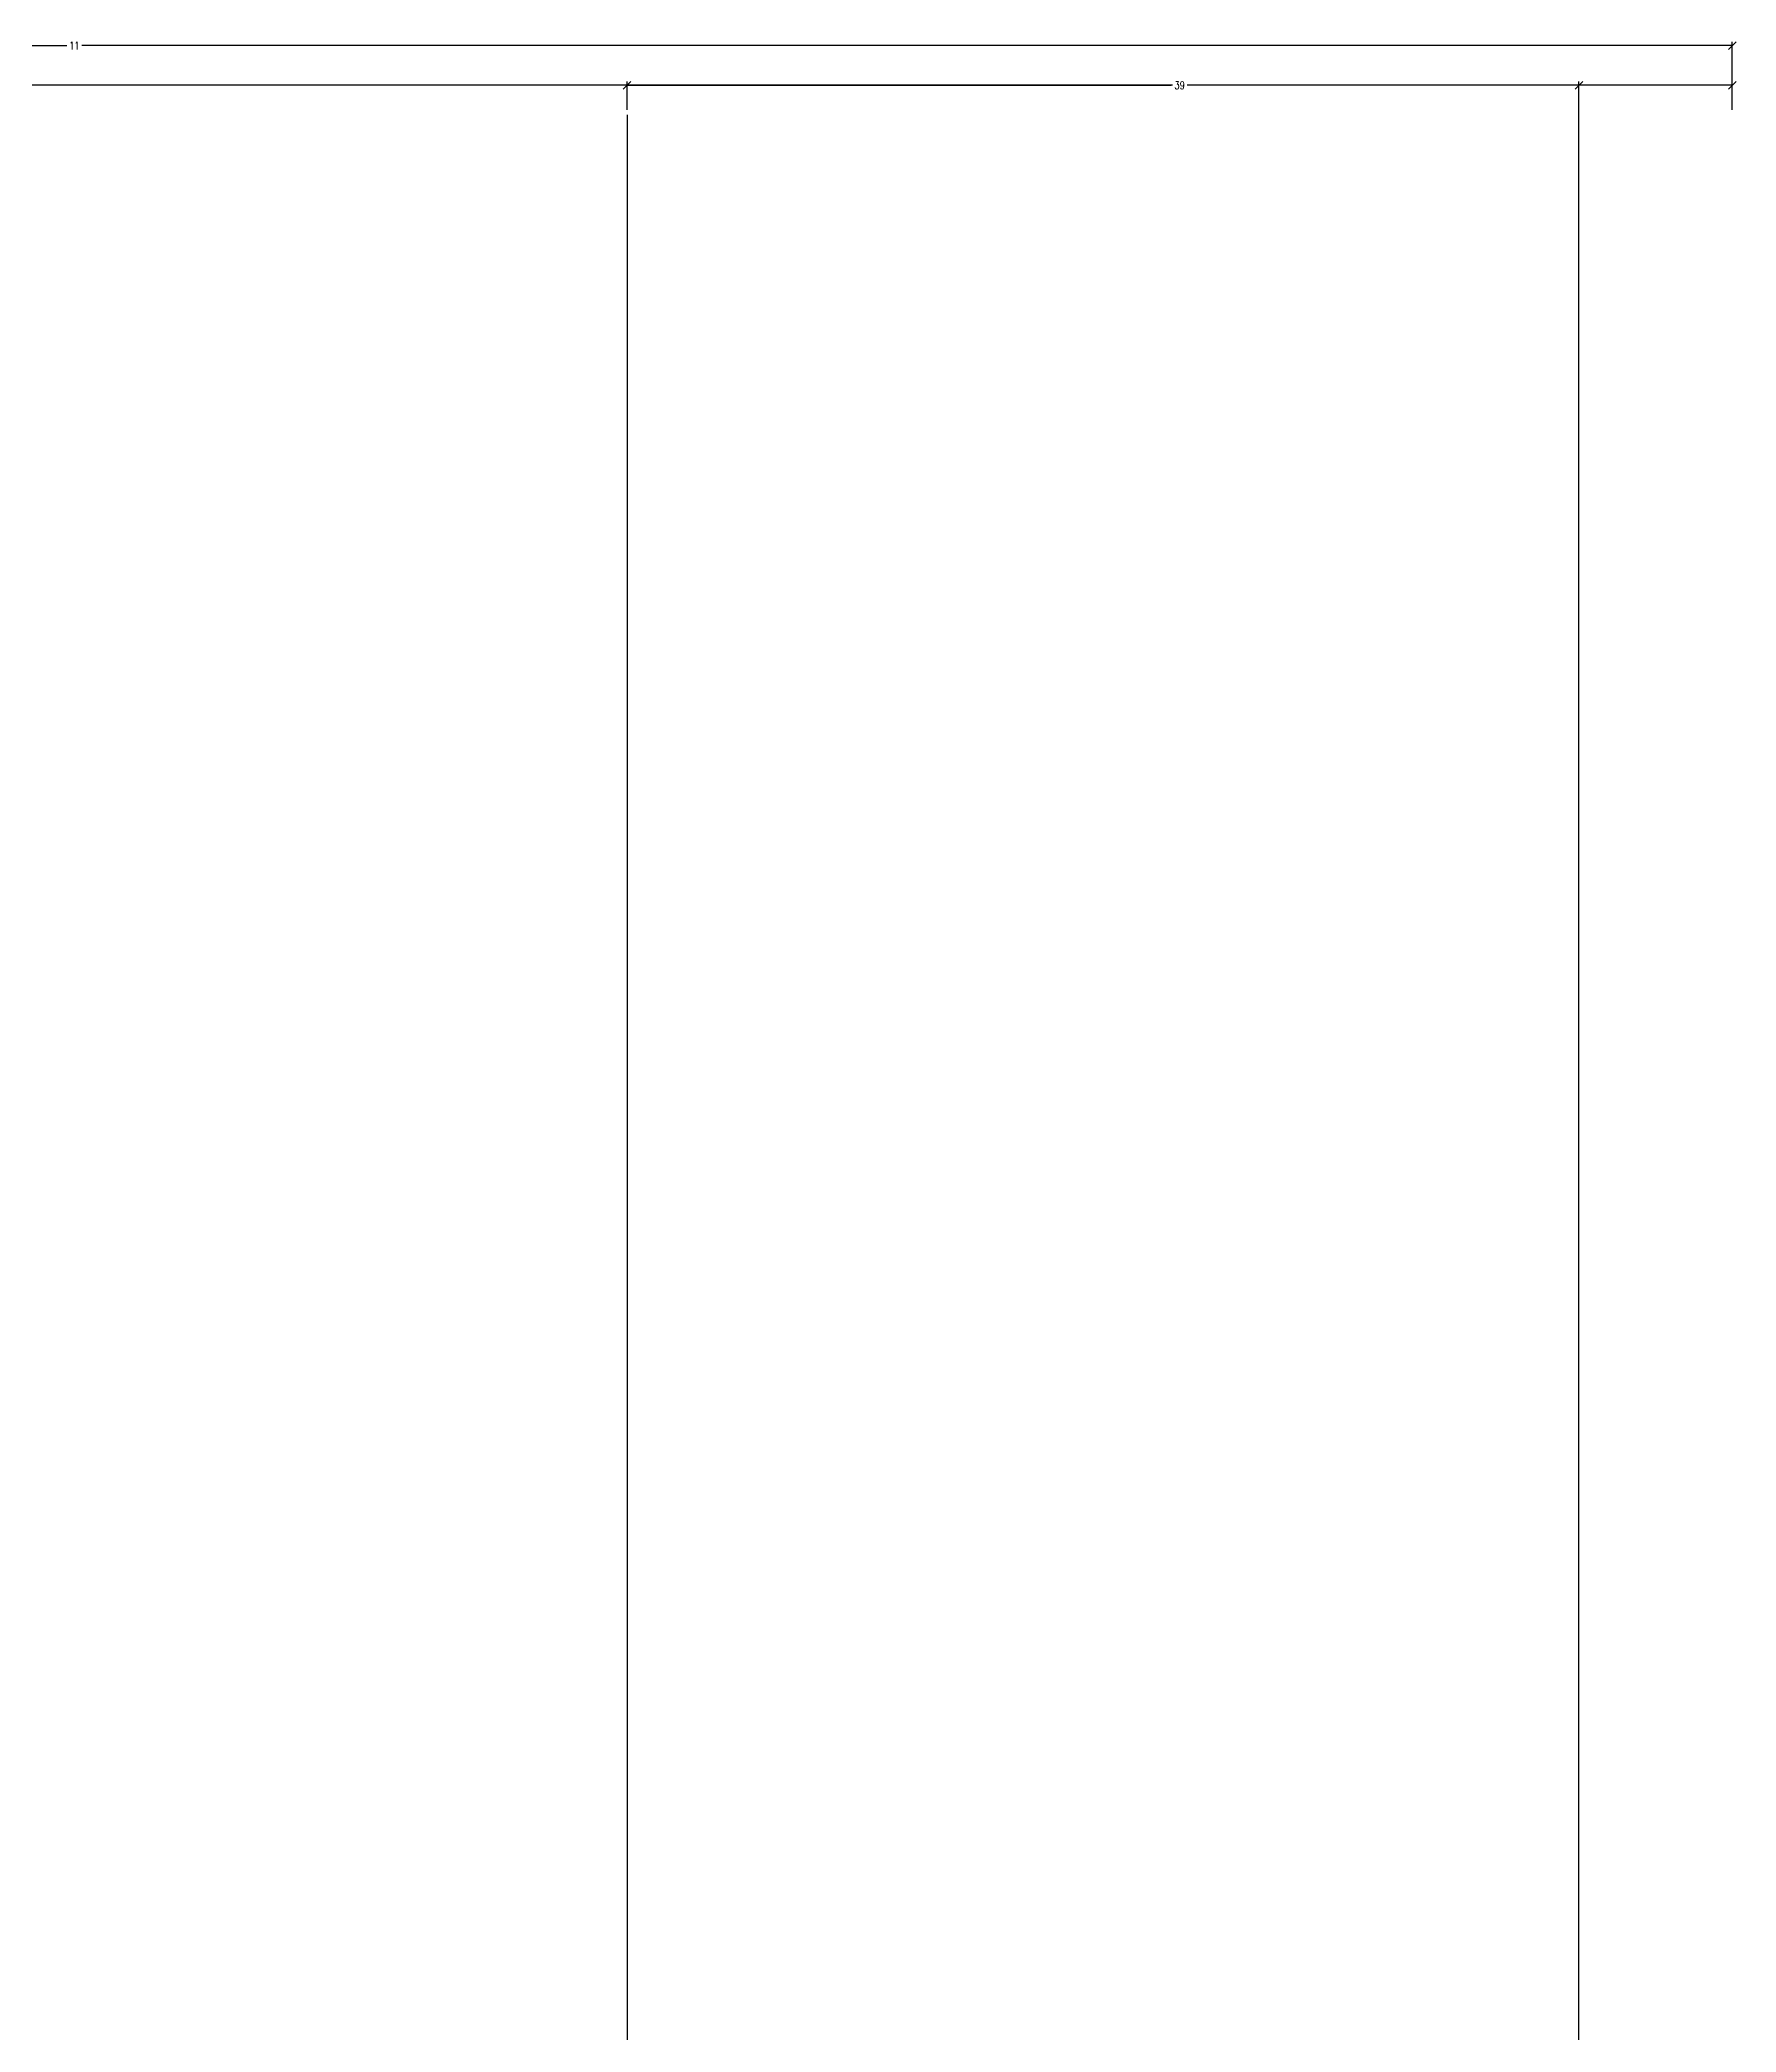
# Model space of a CAD drawing. Header units: inches. Extents: x -15438 to 28214, y -5168 to 29336.
# Drawn here: x 963 to 1562, y 8170 to 8873 of the extents above; entities that cross this region are included whole.
import ezdxf

# ---------------------------------------------------------------- set-up
doc = ezdxf.new("R2010")
doc.units = ezdxf.units.IN
doc.header["$MEASUREMENT"] = 0
doc.layers.add('quote', color=2, linetype='Continuous', lineweight=9)
doc.styles.add('E-ROMANS', font='romans.shx', dxfattribs={"width": 0.8})
doc.dimstyles.new('E-0050_TICK_18', dxfattribs={"dimscale": 0.001, "dimtxt": 90, "dimasz": 90, "dimexe": 45, "dimexo": 30, "dimgap": 45, "dimtad": 0, "dimzin": 0, "dimdsep": 46, "dimtxsty": 'E-ROMANS', "dimblk": 'OBLIQUE', "dimcen": 45, "dimclrd": 256, "dimclre": 256, "dimclrt": 256, "dimadec": 0, "dimazin": 0, "dimtfac": 1, "dimtmove": 1, "dimatfit": 3, "dimldrblk": 'OPEN90', "dimfxl": 1, "dimtfill": 1, "dimtolj": 1, "dimtzin": 0, "dimarcsym": 0})

# ---------------------------------------------------------------- blocks, each defined once
blk = doc.blocks.new('_Oblique')
at = {"color": 0, "linetype": 'ByBlock', "lineweight": -2}
blk.add_line((-0.5, -0.5), (0.5, 0.5), dxfattribs=at)
blk = doc.blocks.new('*D37')
at = {"layer": 'Defpoints', "color": 0, "transparency": 16777216}
for p in [(1560.22, 8871.17), (390.22, 8847.62), (1560.22, 8847.62)]:
    blk.add_point(p, dxfattribs=at)
at = {"layer": 'quote', "lineweight": -2, "transparency": 16777216}
for p, q in [((390.22, 8848.52), (390.22, 8872.52)), ((1560.22, 8848.52), (1560.22, 8872.52)), ((390.22, 8871.17), (972.59, 8871.17)), ((1560.22, 8871.17), (977.86, 8871.17))]:
    blk.add_line(p, q, dxfattribs=at)
at = {"layer": 'quote', "lineweight": -2, "transparency": 16777216, "xscale": 2.7, "yscale": 2.7, "zscale": 2.7, "rotation": 180}
blk.add_blockref('_Oblique', (390.22, 8871.17), dxfattribs=at)
at = {"layer": 'quote', "lineweight": -2, "transparency": 16777216, "xscale": 2.7, "yscale": 2.7, "zscale": 2.7}
blk.add_blockref('_Oblique', (1560.22, 8871.17), dxfattribs=at)
at = {"layer": 'quote', "transparency": 16777216, "insert": (975.22, 8871.17), "char_height": 2.7, "attachment_point": 5, "style": 'E-ROMANS', "bg_fill": 3, "box_fill_scale": 1.25, "bg_fill_color": 256, "bg_fill_true_color": 13158600, "bg_fill_transparency": 0}
blk.add_mtext('\\A1;11', dxfattribs=at)
blk = doc.blocks.new('_Open90')
at = {"color": 0, "linetype": 'ByBlock', "lineweight": -2}
for p, q in [((0, 0), (-1, 0)), ((-0.5, 0.5), (0, 0)), ((0, 0), (-0.5, -0.5))]:
    blk.add_line(p, q, dxfattribs=at)
blk = doc.blocks.new('*D38')
at = {"layer": 'Defpoints', "color": 0, "transparency": 16777216}
for p in [(1506.08, 8857.18), (390.22, 8847.62), (1506.08, 6223.56)]:
    blk.add_point(p, dxfattribs=at)
at = {"layer": 'quote', "lineweight": -2, "transparency": 16777216}
for p, q in [((390.22, 8848.52), (390.22, 8858.53)), ((1506.08, 6224.46), (1506.08, 8858.53)), ((390.22, 8857.18), (945.1, 8857.18)), ((1506.08, 8857.18), (951.2, 8857.18))]:
    blk.add_line(p, q, dxfattribs=at)
at = {"layer": 'quote', "lineweight": -2, "transparency": 16777216, "xscale": 2.7, "yscale": 2.7, "zscale": 2.7, "rotation": 180}
blk.add_blockref('_Oblique', (390.22, 8857.18), dxfattribs=at)
at = {"layer": 'quote', "lineweight": -2, "transparency": 16777216, "xscale": 2.7, "yscale": 2.7, "zscale": 2.7}
blk.add_blockref('_Oblique', (1506.08, 8857.18), dxfattribs=at)
at = {"layer": 'quote', "transparency": 16777216, "insert": (948.15, 8857.18), "char_height": 2.7, "attachment_point": 5, "style": 'E-ROMANS', "bg_fill": 3, "box_fill_scale": 1.25, "bg_fill_color": 256, "bg_fill_true_color": 13158600, "bg_fill_transparency": 0}
blk.add_mtext('\\A1;39', dxfattribs=at)
blk = doc.blocks.new('*D39')
at = {"layer": 'Defpoints', "color": 0, "transparency": 16777216}
for p in [(1170.22, 8847.62), (1170.22, 6233.13), (1506.08, 6223.56)]:
    blk.add_point(p, dxfattribs=at)
at = {"layer": 'quote', "lineweight": -2, "transparency": 16777216}
for p, q in [((1170.22, 8846.72), (1170.22, 6231.78)), ((1170.22, 6233.13), (1335.1, 6233.13)), ((1506.08, 6233.13), (1341.2, 6233.13)), ((1506.08, 6224.46), (1506.08, 6234.48))]:
    blk.add_line(p, q, dxfattribs=at)
at = {"layer": 'quote', "lineweight": -2, "transparency": 16777216, "xscale": 2.7, "yscale": 2.7, "zscale": 2.7, "rotation": 180}
blk.add_blockref('_Oblique', (1170.22, 6233.13), dxfattribs=at)
at = {"layer": 'quote', "lineweight": -2, "transparency": 16777216, "xscale": 2.7, "yscale": 2.7, "zscale": 2.7}
blk.add_blockref('_Oblique', (1506.08, 6233.13), dxfattribs=at)
at = {"layer": 'quote', "transparency": 16777216, "insert": (1338.15, 6233.13), "char_height": 2.7, "attachment_point": 5, "style": 'E-ROMANS', "bg_fill": 3, "box_fill_scale": 1.25, "bg_fill_color": 256, "bg_fill_true_color": 13158600, "bg_fill_transparency": 0}
blk.add_mtext('\\A1;39', dxfattribs=at)
blk = doc.blocks.new('*D40')
at = {"layer": 'Defpoints', "color": 0, "transparency": 16777216}
for p in [(1560.22, 8857.18), (1170.22, 8847.62), (1560.22, 8847.62)]:
    blk.add_point(p, dxfattribs=at)
at = {"layer": 'quote', "lineweight": -2, "transparency": 16777216}
for p, q in [((1170.22, 8848.52), (1170.22, 8858.53)), ((1560.22, 8848.52), (1560.22, 8858.53)), ((1170.22, 8857.18), (1362.18, 8857.18)), ((1560.22, 8857.18), (1368.27, 8857.18))]:
    blk.add_line(p, q, dxfattribs=at)
at = {"layer": 'quote', "lineweight": -2, "transparency": 16777216, "xscale": 2.7, "yscale": 2.7, "zscale": 2.7, "rotation": 180}
blk.add_blockref('_Oblique', (1170.22, 8857.18), dxfattribs=at)
at = {"layer": 'quote', "lineweight": -2, "transparency": 16777216, "xscale": 2.7, "yscale": 2.7, "zscale": 2.7}
blk.add_blockref('_Oblique', (1560.22, 8857.18), dxfattribs=at)
at = {"layer": 'quote', "transparency": 16777216, "insert": (1365.22, 8857.18), "char_height": 2.7, "attachment_point": 5, "style": 'E-ROMANS', "bg_fill": 3, "box_fill_scale": 1.25, "bg_fill_color": 256, "bg_fill_true_color": 13158600, "bg_fill_transparency": 0}
blk.add_mtext('\\A1;39', dxfattribs=at)

msp = doc.modelspace()

# ---------------------------------------------------------------- dimensions: what is measured, and where the dimension line sits
at = {"layer": 'quote', "color": 0}
dim = msp.add_linear_dim(base=(1560.222, 8871.171), p1=(390.222, 8847.616), p2=(1560.222, 8847.616), text='11', dimstyle='E-0050_TICK_18', override={"dimscale": 0.03}, dxfattribs=at)
dim.commit()
dim.dimension.update_dxf_attribs({"geometry": '*D37', "text_midpoint": (975.222, 8871.171)})

# ---------------------------------------------------------------- next in the draw order: dimensions: what is measured, and where the dimension line sits
dim = msp.add_linear_dim(base=(1506.079, 8857.183), p1=(390.222, 8847.616), p2=(1506.079, 6223.558), text='39', dimstyle='E-0050_TICK_18', override={"dimscale": 0.03}, dxfattribs=at)
dim.commit()
dim.dimension.update_dxf_attribs({"geometry": '*D38', "text_midpoint": (948.151, 8857.183)})

# ---------------------------------------------------------------- next in the draw order: dimensions: what is measured, and where the dimension line sits
dim = msp.add_linear_dim(base=(1170.222, 6233.125), p1=(1506.079, 6223.558), p2=(1170.222, 8847.616), text='39', dimstyle='E-0050_TICK_18', override={"dimscale": 0.03}, dxfattribs=at)
dim.commit()
dim.dimension.update_dxf_attribs({"geometry": '*D39', "text_midpoint": (1338.151, 6233.125)})

# ---------------------------------------------------------------- next in the draw order: dimensions: what is measured, and where the dimension line sits
dim = msp.add_linear_dim(base=(1560.222, 8857.183), p1=(1170.222, 8847.616), p2=(1560.222, 8847.616), text='39', dimstyle='E-0050_TICK_18', override={"dimscale": 0.03}, dxfattribs=at)
dim.commit()
dim.dimension.update_dxf_attribs({"geometry": '*D40', "text_midpoint": (1365.222, 8857.183)})

doc.saveas('drawing.dxf')
